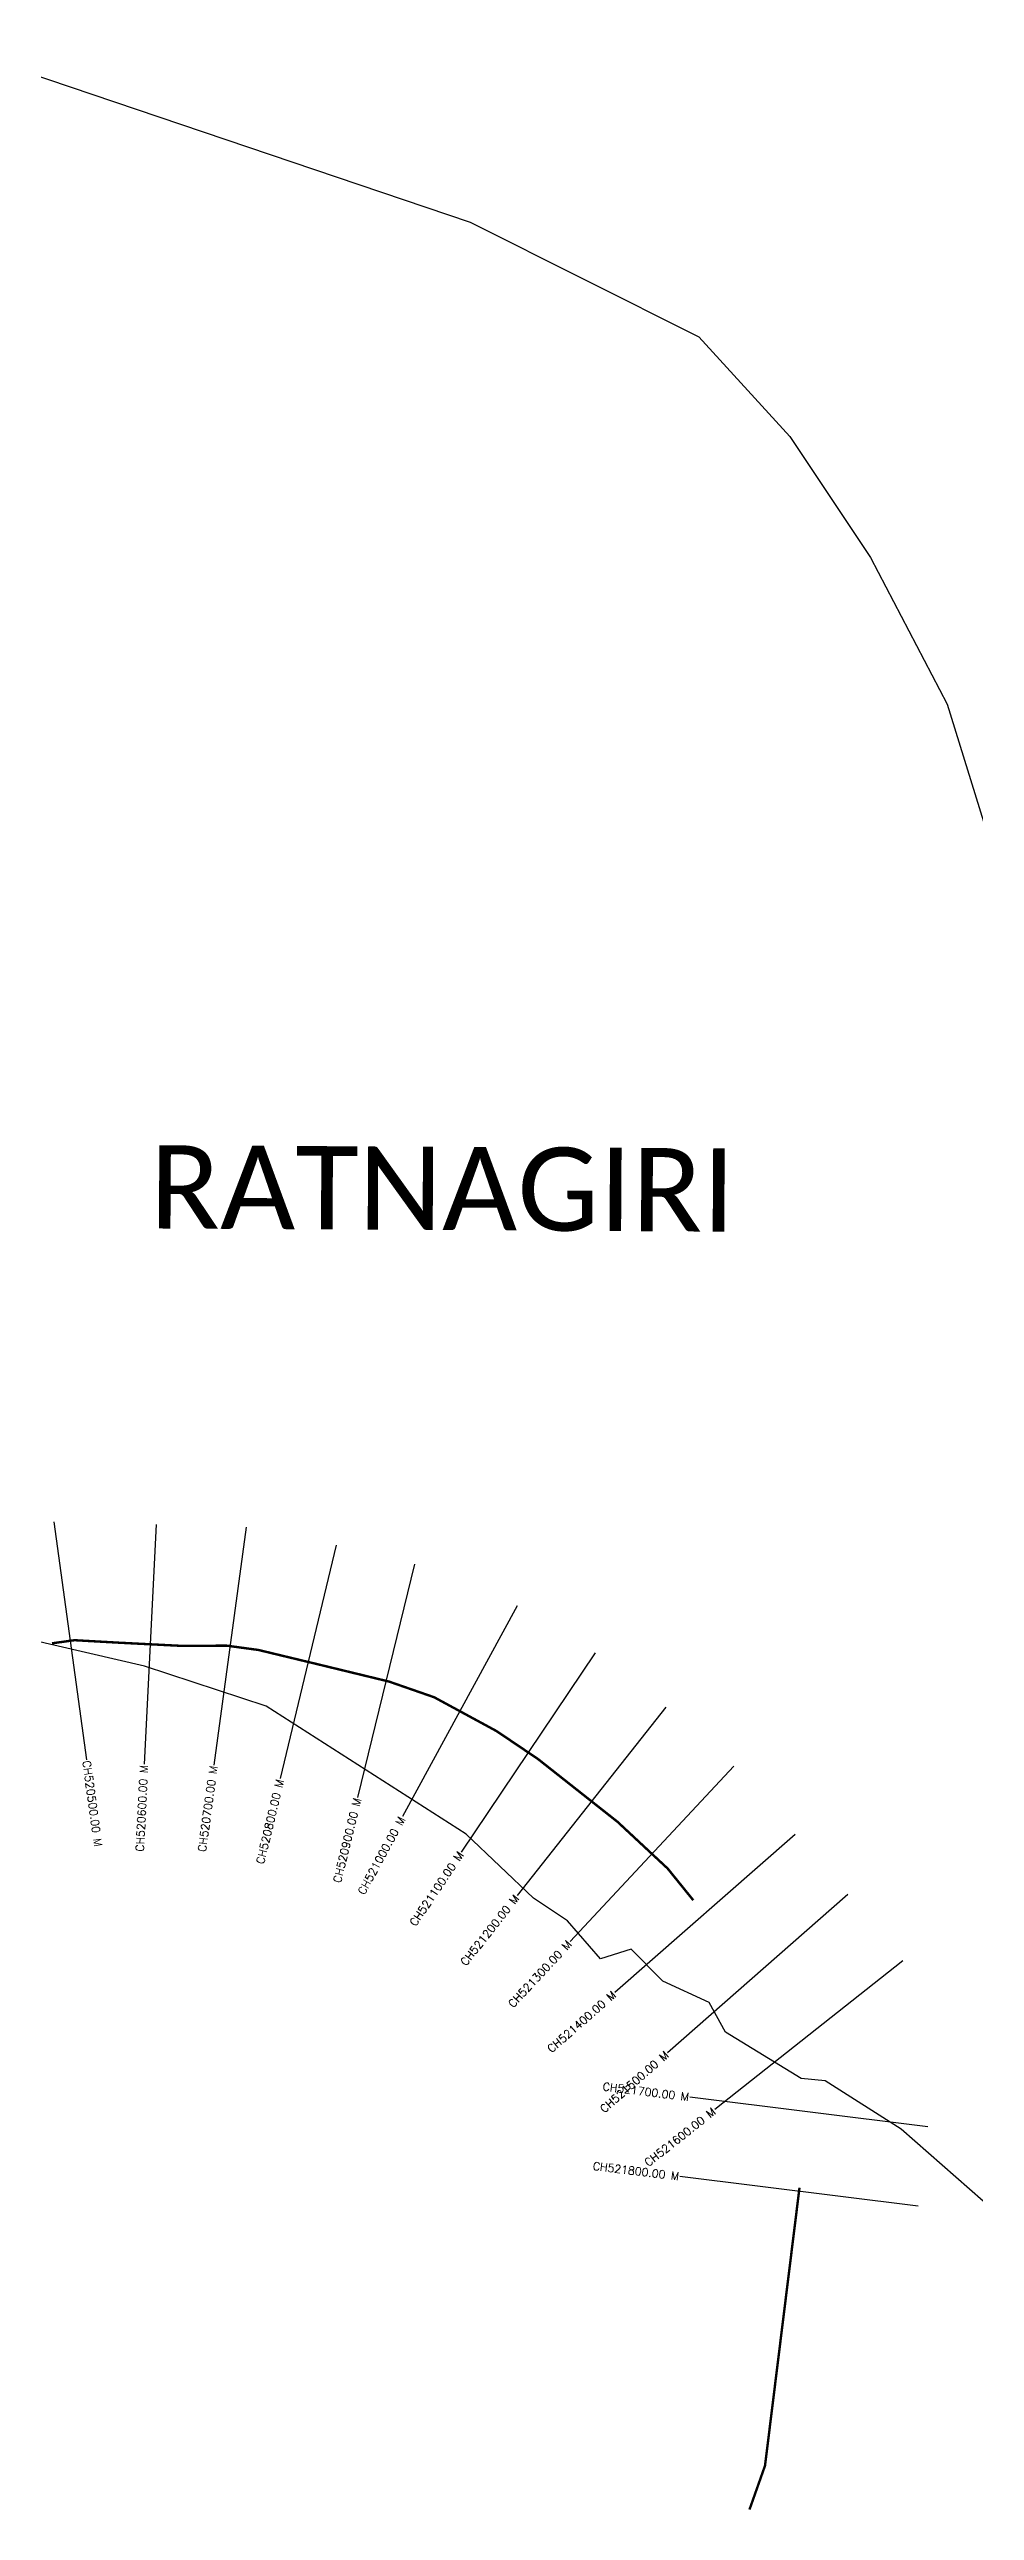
# Model space of a CAD drawing. Header units: metres. Extents: x 315415 to 321268, y 1878108 to 1881184.
# Drawn here: x 317522 to 318679, y 1878108 to 1881184 of the extents above; entities that cross this region are included whole.
import ezdxf
from ezdxf.enums import TextEntityAlignment as Align

# ---------------------------------------------------------------- set-up
doc = ezdxf.new("R2010")
doc.units = ezdxf.units.M
for name, color, linetype in [('CS', 134, 'Continuous'), ('CSMark', 6, 'Continuous'), ('NATURALLY PROTECTED', 3, 'Continuous'), ('village', 3, 'Continuous'), ('VILLAGE NAME', 250, 'Continuous')]:
    doc.layers.add(name, color=color, linetype=linetype)
doc.styles.get("Standard").update_dxf_attribs({"font": 'simplex.shx'})

msp = doc.modelspace()

# ---------------------------------------------------------------- linework, layer by layer
at = {"layer": 'CS'}
for p, q in [((317528.3, 1879344.2), (317568.8, 1879046.9)), ((317655.9, 1879341), (317640.9, 1879041.4)), ((317768.7, 1879337.6), (317728, 1879040.3)), ((317881.2, 1879315), (317811.2, 1879023.3)), ((317978.9, 1879291.2), (317907.8, 1878999.7)), ((318107.1, 1879239.4), (317964, 1878975.8)), ((318204.8, 1879180.5), (318037.4, 1878931.6)), ((318293.2, 1879112.7), (318107.3, 1878877.3)), ((318377.9, 1879039), (318173.3, 1878819.6)), ((318454.8, 1878953.7), (318229.2, 1878755.9)), ((318520.7, 1878878.5), (318295.2, 1878680.7)), ((318589.4, 1878795.7), (318354.1, 1878609.7)), ((318620.7, 1878588.4), (318322.9, 1878625.3)), ((318608.4, 1878489.2), (318310.6, 1878526.1))]:
    msp.add_line(p, q, dxfattribs=at)
at = {"layer": 'NATURALLY PROTECTED', "color": 2, "const_width": 3, "flags": 128}
for points in [[(317525.8, 1879192.4), (317554, 1879196.3), (317611.1, 1879193.1), (317688.2, 1879189.2), (317744, 1879189.5), (317783.8, 1879184.1), (317857.3, 1879166.4), (317947.1, 1879144.6), (318003.5, 1879125), (318081.5, 1879082.7), (318133.4, 1879047.7), (318232.7, 1878969.3), (318295.3, 1878911), (318325.7, 1878873.4), (318327.5, 1878871.4)], [(318460.1, 1878512.1), (318417, 1878164.7), (318397.6, 1878109.9)]]:
    msp.add_lwpolyline(points, dxfattribs=at)
at = {"layer": 'village', "color": 3}
for points in [[(317408.9, 1881184.4, 0), (318048.7, 1880968.1, 0), (318334.5, 1880825.1, 0), (318448.2, 1880700.4, 0), (318548.8, 1880549.1, 0), (318644.7, 1880366, 0), (318761, 1879990.7, 0)], [(318689.7, 1878495.3, 0), (318587.1, 1878585.1, 0), (318492.1, 1878645.8, 0), (318462.2, 1878648.6, 0), (318367.7, 1878706.4, 0), (318347.1, 1878743.5, 0), (318289.4, 1878770.4, 0), (318249.6, 1878810.1, 0), (318211.5, 1878798.1, 0), (318170.2, 1878845.5, 0), (318127.7, 1878874.1, 0), (318043.4, 1878954.1, 0), (317793.4, 1879113.9, 0), (317641.5, 1879163.7, 0), (317499.2, 1879196.8, 0)]]:
    msp.add_polyline3d(points, dxfattribs=at)

# ---------------------------------------------------------------- texts
at = {"layer": 'CSMark'}
msp.add_text('CH520500.00 M', height=10, rotation=277.7615, dxfattribs=at).set_placement((317569, 1879045.9), align=Align.MIDDLE_LEFT)
for s, rotation, p in [('CH520600.00 M', 87.1468, (317640.9, 1879040.4)), ('CH520700.00 M', 82.1973, (317727.8, 1879039.3)), ('CH520800.00 M', 76.501, (317811, 1879022.3)), ('CH520900.00 M', 76.2985, (317907.6, 1878998.8)), ('CH521000.00 M', 61.5002, (317963.5, 1878974.9)), ('CH521100.00 M', 56.0785, (318036.8, 1878930.7)), ('CH521200.00 M', 51.6937, (318106.6, 1878876.5)), ('CH521300.00 M', 46.9886, (318172.6, 1878818.9)), ('CH521400.00 M', 41.2462, (318228.5, 1878755.3)), ('CH521500.00 M', 41.2462, (318294.4, 1878680.1)), ('CH521700.00 M', 352.94, (318321.9, 1878625.4)), ('CH521600.00 M', 38.3186, (318353.3, 1878609)), ('CH521800.00 M', 352.94, (318309.6, 1878526.2))]:
    msp.add_text(s, height=10, rotation=rotation, dxfattribs=at).set_placement(p, align=Align.MIDDLE_RIGHT)
at = {"layer": 'VILLAGE NAME', "insert": (317648.4, 1879814.9), "char_height": 104.042, "attachment_point": 1, "rotation": 359.6762}
msp.add_mtext_dynamic_manual_height_columns('{\\fCalibri|b0|i0|c0|p34;RATNAGIRI}', width=108.17, gutter_width=520.2, heights=[0], dxfattribs=at)

doc.saveas('drawing.dxf')
